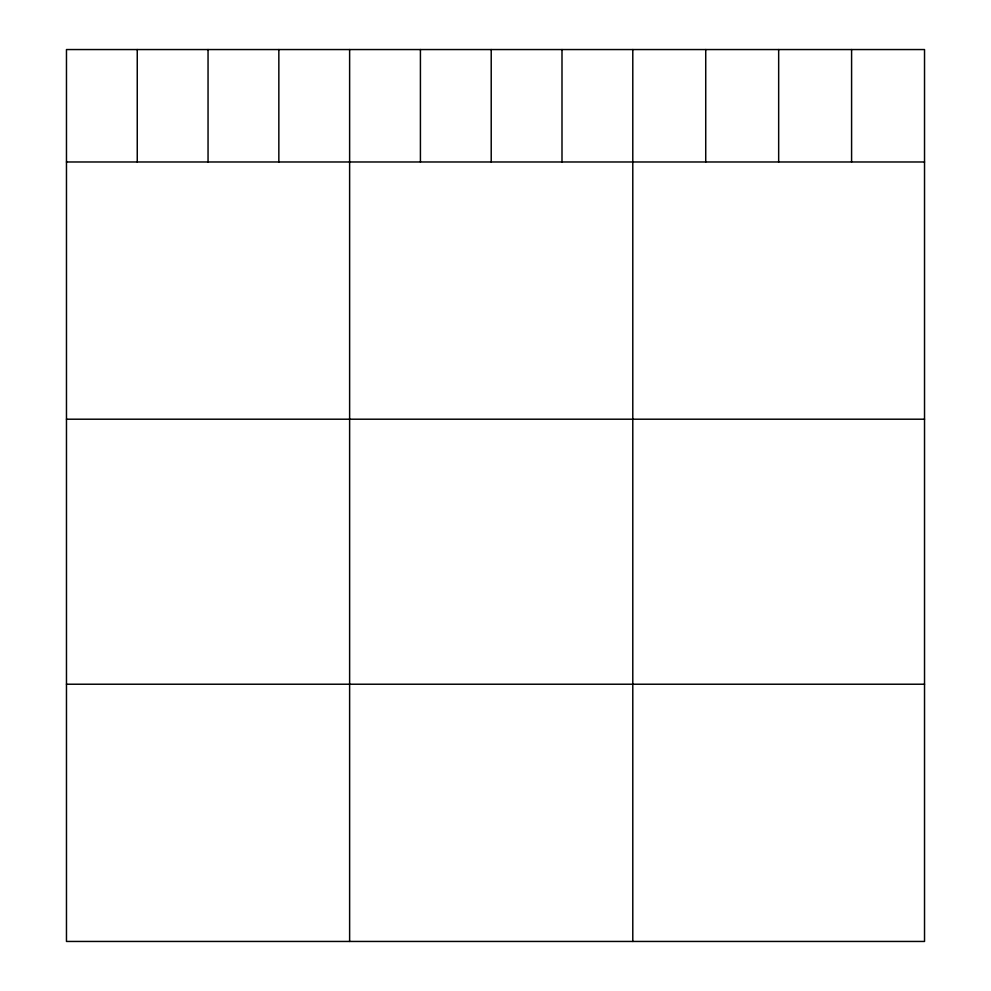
<?xml version="1.0" encoding="UTF-8"?>
<svg xmlns="http://www.w3.org/2000/svg" width="991" height="991" viewBox="0 0 991 991"><rect width="100%" height="100%" fill="white"/><g stroke="black" fill="none" stroke-linecap="round" stroke-linejoin="round"><path stroke-width="1.49" d="M924.529 161.979L924.529 941.45L66.471 941.45L66.471 49.55L924.529 49.55L924.529 161.979L66.471 161.979M66.471 419.205L924.529 419.205M66.471 684.224L924.529 684.224M851.591 49.55L851.591 161.979M778.666 49.55L778.666 161.979M705.728 49.55L705.728 161.979M632.791 49.55L632.791 941.45M561.996 49.55L561.996 161.979M491.214 49.55L491.214 161.979M420.419 49.55L420.419 161.979M349.625 49.55L349.625 941.45M278.843 49.55L278.843 161.979M208.048 49.55L208.048 161.979M137.254 49.55L137.254 161.979"/></g></svg>
